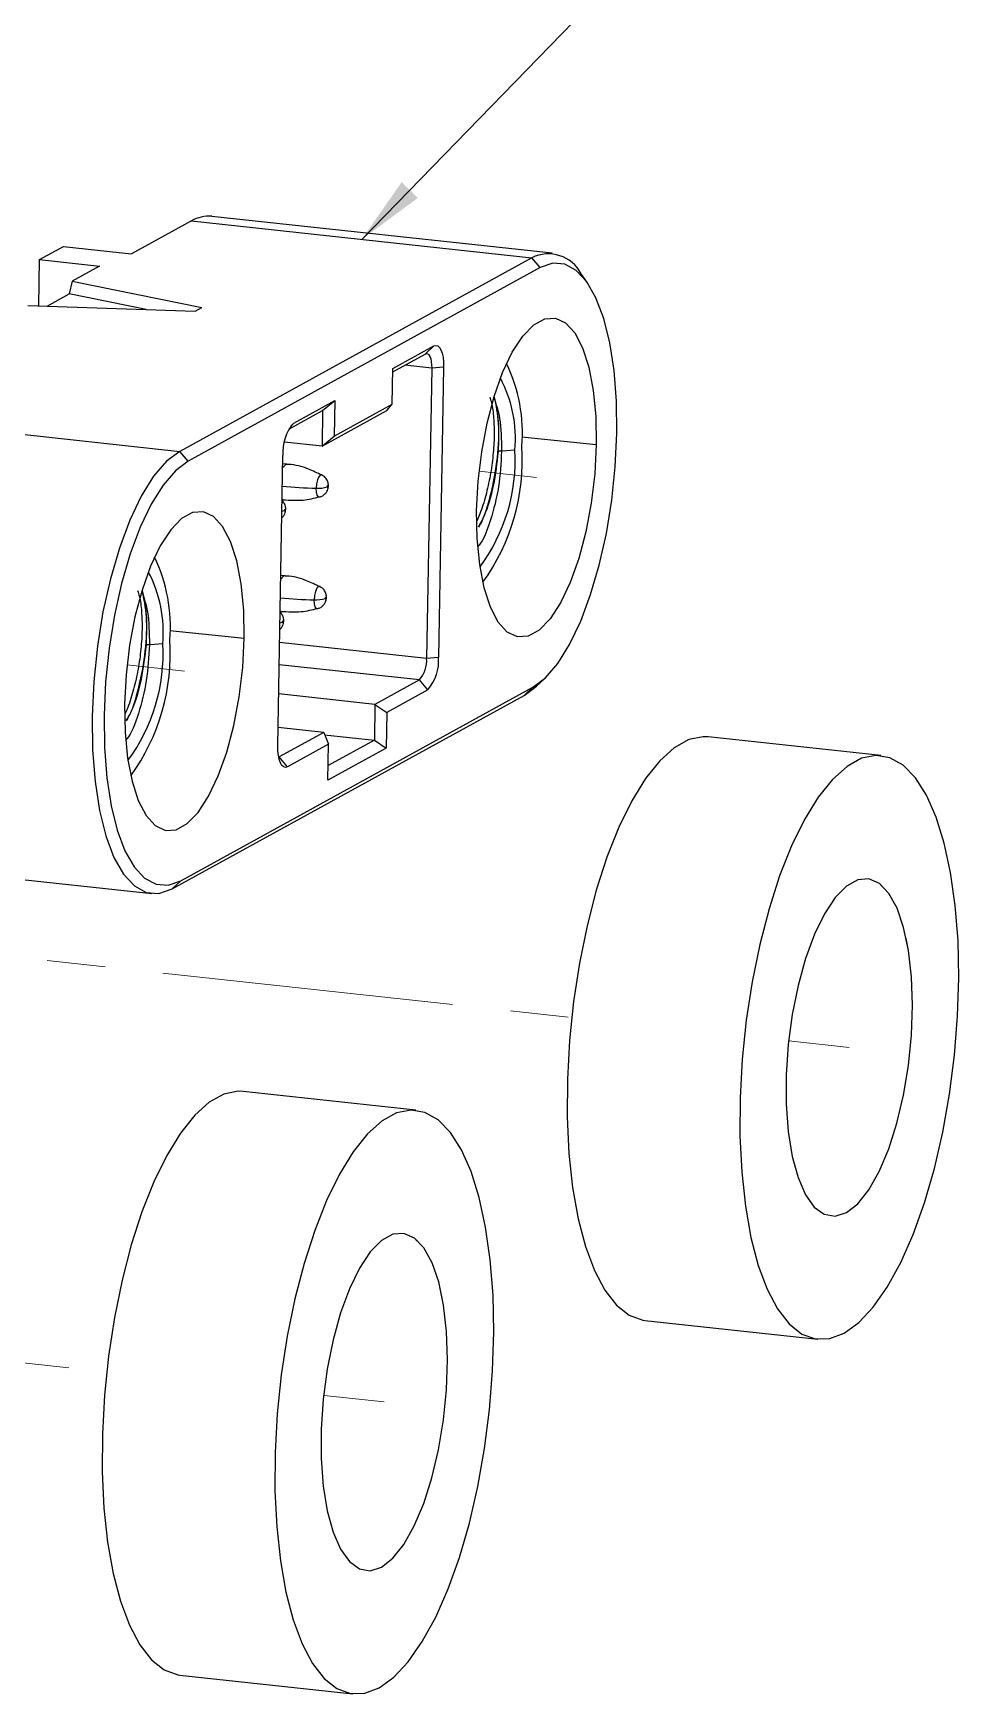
# Model space of a CAD drawing. Header units: millimetres. Extents: x 0 to 205, y 0 to 292.
# Drawn here: x 101.86 to 122.05, y 122.13 to 158.34 of the extents above; entities that cross this region are included whole.
import ezdxf

# ---------------------------------------------------------------- set-up
doc = ezdxf.new("R2010")
doc.units = ezdxf.units.MM
doc.linetypes.add('PHANTOM', pattern=[12.7, 6.35, -1.27, 1.27, -1.27, 1.27, -1.27])
doc.dimstyles.new('SLDDIMSTYLE8', dxfattribs={"dimtxt": 0.18, "dimasz": 1.5, "dimexe": 0, "dimexo": 0.0625, "dimgap": 0, "dimtad": 0, "dimtih": 1, "dimtoh": 1, "dimdec": 0, "dimrnd": 1e-09, "dimzin": 0, "dimdsep": 46, "dimtxsty": 'Standard', "dimsah": 1, "dimcen": 0.09, "dimadec": 0, "dimazin": 0, "dimtfac": 1.5, "dimtdec": 0, "dimtofl": 0, "dimtmove": 0, "dimatfit": 3, "dimfxl": 1, "dimfrac": 2, "dimtolj": 1, "dimtzin": 0, "dimarcsym": 0})

msp = doc.modelspace()

# ---------------------------------------------------------------- linework, layer by layer
at = {"color": 7, "linetype": 'Continuous', "lineweight": 25}
for p, q in [((113.179, 153.547), (105.757, 154.35)), ((105.314, 154.25), (104.01, 153.532)), ((105.314, 154.25), (112.737, 153.446)), ((102.004, 153.406), (102.526, 153.693)), ((102.526, 153.693), (104.01, 153.532)), ((101.986, 152.396), (102.004, 153.406)), ((102.004, 153.406), (103.309, 153.265)), ((103.309, 153.265), (102.713, 152.937)), ((112.737, 153.446), (105.06, 149.225)), ((112.919, 153.232), (105.242, 149.01)), ((112.919, 153.232), (112.737, 153.446)), ((102.713, 152.937), (102.652, 152.657)), ((102.713, 152.937), (105.544, 152.361)), ((113.951, 152.898), (113.813, 153.099)), ((102.166, 152.39), (102.652, 152.657)), ((104.327, 152.316), (102.652, 152.657)), ((101.744, 152.404), (105.395, 152.279)), ((105.395, 152.279), (105.544, 152.361)), ((109.706, 151.031), (110.601, 151.523)), ((110.601, 151.523), (110.412, 151.348)), ((109.692, 150.252), (109.706, 151.031)), ((109.705, 150.96), (110.412, 151.348)), ((110.554, 151.041), (109.968, 151.104)), ((110.554, 151.041), (110.442, 144.712)), ((110.814, 151.062), (110.554, 151.041)), ((110.814, 151.062), (110.702, 144.733)), ((107.545, 149.843), (108.439, 150.335)), ((108.175, 150.119), (108.439, 150.335)), ((108.439, 150.335), (108.425, 149.556)), ((97.637, 150.029), (105.06, 149.225)), ((107.436, 149.712), (108.175, 150.119)), ((108.175, 150.119), (108.162, 149.34)), ((108.162, 149.34), (109.578, 150.119)), ((108.425, 149.556), (109.692, 150.252)), ((109.578, 150.119), (109.692, 150.252)), ((107.545, 149.843), (107.48, 149.783)), ((108.162, 149.34), (108.425, 149.556)), ((105.242, 149.01), (105.06, 149.225)), ((108.162, 149.34), (107.343, 149.429)), ((112.077, 149.228), (111.992, 149.238)), ((112.367, 149.252), (112.002, 149.222)), ((112.521, 149.539), (114.142, 149.373)), ((107.199, 142.807), (107.311, 149.136)), ((107.397, 148.943), (107.307, 148.953)), ((107.313, 148.168), (107.294, 148.174)), ((107.294, 148.17), (107.313, 148.168)), ((107.354, 146.509), (107.264, 146.519)), ((107.25, 145.736), (107.27, 145.734)), ((107.27, 145.734), (107.251, 145.74)), ((104.844, 145.318), (106.465, 145.152)), ((104.4, 145.007), (104.315, 145.016)), ((104.69, 145.031), (104.325, 145.001)), ((110.442, 144.712), (107.238, 145.059)), ((110.286, 144.241), (107.23, 144.572)), ((110.702, 144.733), (110.442, 144.712)), ((110.286, 144.241), (109.317, 143.708)), ((110.468, 144.026), (110.286, 144.241)), ((112.84, 144.107), (113.018, 144.273)), ((104.891, 139.684), (112.568, 143.905)), ((105.08, 139.858), (112.757, 144.08)), ((109.317, 143.708), (107.219, 143.935)), ((110.468, 144.026), (109.573, 143.534)), ((112.568, 143.905), (112.84, 144.107)), ((112.757, 144.08), (112.568, 143.905)), ((109.317, 143.708), (109.303, 142.929)), ((109.317, 143.708), (109.573, 143.534)), ((109.573, 143.534), (109.56, 142.756)), ((108.199, 143.094), (107.206, 143.201)), ((108.199, 143.094), (107.23, 142.561)), ((108.199, 143.094), (108.306, 142.838)), ((108.218, 143.047), (109.303, 142.929)), ((108.306, 142.838), (107.412, 142.346)), ((108.292, 142.059), (108.306, 142.838)), ((109.56, 142.756), (108.292, 142.059)), ((109.303, 142.929), (108.298, 142.377)), ((109.303, 142.929), (109.56, 142.756)), ((120.347, 142.59), (116.58, 142.998)), ((107.23, 142.561), (107.217, 142.562)), ((107.23, 142.561), (107.218, 142.556)), ((107.412, 142.346), (107.23, 142.561)), ((97.026, 140.386), (104.448, 139.583)), ((105.08, 139.858), (104.891, 139.684)), ((110.208, 134.859), (106.441, 135.266)), ((115.203, 130.272), (118.97, 129.864)), ((105.064, 122.54), (108.831, 122.133))]:
    msp.add_line(p, q, dxfattribs=at)
at = {"color": 7, "linetype": 'PHANTOM', "lineweight": 18}
for p, q in [((111.588, 148.791), (112.838, 148.656)), ((103.91, 144.57), (105.161, 144.434)), ((79.441, 140.579), (113.605, 136.882)), ((118.337, 136.37), (119.658, 136.227)), ((66.025, 133.203), (103.467, 129.151)), ((108.198, 128.639), (109.52, 128.496))]:
    msp.add_line(p, q, dxfattribs=at)
at = {"color": 7, "linetype": 'Continuous', "lineweight": 25, "flags": 128}
for points in [[(112.757, 144.08), (113.032, 144.287), (113.302, 144.601), (113.561, 145.016), (113.802, 145.52), (114.019, 146.101), (114.207, 146.745), (114.362, 147.436), (114.479, 148.158), (114.555, 148.891), (114.589, 149.619), (114.581, 150.323), (114.529, 150.986), (114.435, 151.591), (114.303, 152.124), (114.134, 152.572), (113.933, 152.924), (113.705, 153.17), (113.456, 153.305), (113.192, 153.326), (112.919, 153.232)], [(111.533, 147.938), (111.567, 148.577), (111.643, 149.218), (111.761, 149.84), (111.915, 150.421), (112.1, 150.943), (112.31, 151.386), (112.539, 151.737), (112.778, 151.983), (113.018, 152.115), (113.253, 152.129), (113.473, 152.026), (113.672, 151.807), (113.842, 151.481), (113.979, 151.059), (114.076, 150.555), (114.131, 149.987), (114.142, 149.373)], [(110.601, 151.523), (110.644, 151.536), (110.685, 151.526), (110.723, 151.493), (110.756, 151.439), (110.782, 151.366), (110.801, 151.276), (110.812, 151.173), (110.814, 151.062)], [(110.412, 151.348), (110.44, 151.357), (110.468, 151.35), (110.493, 151.328), (110.515, 151.292), (110.532, 151.243), (110.545, 151.184), (110.552, 151.115), (110.554, 151.041)], [(105.06, 149.225), (104.773, 149.009), (104.491, 148.682), (104.221, 148.249), (103.97, 147.724), (103.744, 147.118), (103.547, 146.446), (103.386, 145.726), (103.265, 144.974), (103.185, 144.209), (103.149, 143.451), (103.158, 142.717), (103.212, 142.025), (103.31, 141.394), (103.448, 140.838), (103.624, 140.371), (103.833, 140.005), (104.071, 139.748), (104.331, 139.607), (104.606, 139.586), (104.891, 139.684)], [(114.142, 149.373), (114.109, 148.734), (114.032, 148.093), (113.915, 147.471), (113.761, 146.89), (113.576, 146.368), (113.365, 145.925), (113.137, 145.574), (112.898, 145.329), (112.657, 145.196), (112.423, 145.182), (112.202, 145.286), (112.004, 145.504), (111.833, 145.83), (111.697, 146.252), (111.6, 146.756), (111.545, 147.325), (111.533, 147.938)], [(105.242, 149.01), (104.967, 148.804), (104.697, 148.489), (104.438, 148.075), (104.197, 147.57), (103.979, 146.989), (103.791, 146.345), (103.637, 145.654), (103.52, 144.933), (103.443, 144.199), (103.409, 143.471), (103.418, 142.767), (103.47, 142.104), (103.563, 141.499), (103.696, 140.966), (103.865, 140.518), (104.066, 140.166), (104.293, 139.92), (104.542, 139.785), (104.807, 139.764), (105.08, 139.858)], [(107.397, 148.943), (107.362, 148.935), (107.306, 148.876)], [(108.162, 148.712), (108.128, 148.711), (108.093, 148.673), (108.062, 148.605), (108.041, 148.517), (108.032, 148.422)], [(108.29, 148.459), (108.289, 148.466), (108.288, 148.472), (108.286, 148.475), (108.283, 148.475), (108.28, 148.472), (108.277, 148.466), (108.276, 148.459), (108.275, 148.451)], [(108.109, 148.229), (108.085, 148.233), (108.056, 148.268), (108.038, 148.335), (108.032, 148.422)], [(108.29, 148.459), (108.289, 148.451), (108.288, 148.444), (108.285, 148.439), (108.282, 148.436), (108.279, 148.436), (108.277, 148.438), (108.275, 148.444), (108.275, 148.451)], [(106.465, 145.152), (106.454, 145.766), (106.399, 146.334), (106.301, 146.838), (106.165, 147.26), (105.995, 147.586), (105.796, 147.805), (105.576, 147.908), (105.341, 147.894), (105.1, 147.761), (104.862, 147.516), (104.633, 147.165), (104.423, 146.722), (104.237, 146.2), (104.084, 145.619), (103.966, 144.997), (103.89, 144.356), (103.856, 143.717)], [(107.358, 147.947), (107.358, 147.954), (107.356, 147.959), (107.354, 147.962), (107.351, 147.962), (107.348, 147.959), (107.346, 147.954), (107.344, 147.946), (107.343, 147.939)], [(107.358, 147.947), (107.358, 147.939), (107.356, 147.932), (107.353, 147.926), (107.35, 147.923), (107.348, 147.923), (107.345, 147.926), (107.344, 147.932), (107.343, 147.939)], [(107.354, 146.509), (107.319, 146.501), (107.263, 146.442)], [(108.119, 146.278), (108.085, 146.277), (108.05, 146.239), (108.019, 146.171), (107.998, 146.083), (107.989, 145.988)], [(108.066, 145.795), (108.042, 145.799), (108.013, 145.834), (107.995, 145.9), (107.989, 145.988)], [(108.247, 146.025), (108.246, 146.032), (108.245, 146.038), (108.243, 146.041), (108.24, 146.041), (108.237, 146.037), (108.234, 146.032), (108.233, 146.025), (108.232, 146.017)], [(108.247, 146.025), (108.246, 146.017), (108.244, 146.01), (108.242, 146.005), (108.239, 146.002), (108.236, 146.001), (108.234, 146.004), (108.232, 146.01), (108.232, 146.017)], [(107.315, 145.513), (107.315, 145.52), (107.313, 145.525), (107.311, 145.528), (107.308, 145.528), (107.305, 145.525), (107.303, 145.52), (107.301, 145.512), (107.3, 145.505)], [(107.315, 145.513), (107.314, 145.505), (107.313, 145.498), (107.31, 145.492), (107.307, 145.489), (107.305, 145.489), (107.302, 145.492), (107.301, 145.498), (107.3, 145.505)], [(103.856, 143.717), (103.867, 143.103), (103.923, 142.535), (104.02, 142.031), (104.156, 141.609), (104.327, 141.283), (104.525, 141.064), (104.746, 140.961), (104.98, 140.975), (105.221, 141.108), (105.46, 141.353), (105.688, 141.704), (105.899, 142.147), (106.084, 142.669), (106.238, 143.25), (106.355, 143.872), (106.432, 144.513), (106.465, 145.152)], [(107.412, 142.346), (107.368, 142.333), (107.327, 142.343), (107.289, 142.376), (107.257, 142.43), (107.231, 142.503), (107.212, 142.593), (107.201, 142.696), (107.199, 142.807)], [(116.58, 142.998), (116.475, 143.002), (116.161, 142.94), (115.842, 142.764), (115.525, 142.48), (115.213, 142.091), (114.914, 141.605), (114.633, 141.03), (114.374, 140.376), (114.141, 139.656), (113.941, 138.882), (113.775, 138.068), (113.646, 137.228), (113.558, 136.378), (113.512, 135.532), (113.507, 134.706), (113.546, 133.915), (113.626, 133.171), (113.747, 132.49), (113.906, 131.883), (114.1, 131.36), (114.327, 130.932), (114.581, 130.605), (114.859, 130.386), (115.155, 130.279), (115.203, 130.272)], [(119.548, 129.996), (119.867, 130.226), (120.182, 130.564), (120.488, 131.002), (120.779, 131.534), (121.05, 132.15), (121.296, 132.838), (121.513, 133.587), (121.697, 134.383), (121.845, 135.211), (121.953, 136.058), (122.021, 136.908), (122.046, 137.746), (122.029, 138.557), (121.969, 139.326), (121.868, 140.04), (121.728, 140.685), (121.551, 141.252), (121.34, 141.728), (121.099, 142.107), (120.833, 142.38), (120.545, 142.544), (120.242, 142.595), (119.928, 142.532), (119.609, 142.357), (119.292, 142.072), (118.98, 141.683), (118.681, 141.197), (118.4, 140.622), (118.14, 139.969), (117.908, 139.249), (117.707, 138.475), (117.541, 137.66), (117.413, 136.821), (117.325, 135.97), (117.278, 135.125), (117.274, 134.299), (117.313, 133.507), (117.393, 132.764), (117.514, 132.083), (117.673, 131.475), (117.867, 130.953), (118.094, 130.524), (118.348, 130.198), (118.626, 129.978), (118.922, 129.871), (119.231, 129.877), (119.548, 129.996)], [(119.595, 132.625), (119.842, 132.818), (120.083, 133.121), (120.311, 133.524), (120.518, 134.013), (120.697, 134.574), (120.843, 135.188), (120.95, 135.835), (121.016, 136.495), (121.039, 137.146), (121.017, 137.768), (120.951, 138.34), (120.844, 138.844), (120.699, 139.265), (120.521, 139.587), (120.314, 139.802), (120.087, 139.901), (119.846, 139.883), (119.598, 139.747), (119.353, 139.498), (119.118, 139.144), (118.9, 138.696), (118.706, 138.169), (118.543, 137.579), (118.416, 136.946), (118.328, 136.29), (118.284, 135.631), (118.284, 134.992), (118.327, 134.393), (118.414, 133.852), (118.541, 133.388), (118.703, 133.015), (118.896, 132.746), (119.114, 132.588), (119.349, 132.547), (119.595, 132.625)], [(106.441, 135.266), (106.336, 135.271), (106.022, 135.208), (105.704, 135.033), (105.386, 134.748), (105.075, 134.36), (104.776, 133.873), (104.494, 133.298), (104.235, 132.645), (104.003, 131.925), (103.802, 131.151), (103.636, 130.337), (103.508, 129.497), (103.419, 128.647), (103.373, 127.801), (103.369, 126.975), (103.407, 126.183), (103.487, 125.44), (103.608, 124.759), (103.767, 124.151), (103.962, 123.629), (104.188, 123.2), (104.442, 122.874), (104.72, 122.655), (105.016, 122.547), (105.064, 122.54)], [(109.409, 122.265), (109.728, 122.495), (110.043, 122.832), (110.349, 123.271), (110.64, 123.803), (110.911, 124.418), (111.158, 125.107), (111.374, 125.855), (111.558, 126.651), (111.706, 127.48), (111.814, 128.327), (111.882, 129.177), (111.907, 130.015), (111.89, 130.825), (111.83, 131.594), (111.73, 132.308), (111.59, 132.954), (111.412, 133.52), (111.202, 133.997), (110.961, 134.375), (110.694, 134.649), (110.406, 134.812), (110.103, 134.863), (109.789, 134.801), (109.471, 134.625), (109.153, 134.341), (108.842, 133.952), (108.543, 133.466), (108.261, 132.891), (108.002, 132.237), (107.77, 131.517), (107.569, 130.743), (107.403, 129.929), (107.274, 129.089), (107.186, 128.239), (107.14, 127.393), (107.136, 126.567), (107.174, 125.776), (107.254, 125.032), (107.375, 124.351), (107.534, 123.744), (107.729, 123.221), (107.955, 122.793), (108.209, 122.466), (108.487, 122.247), (108.783, 122.139), (109.092, 122.145), (109.409, 122.265)], [(109.456, 124.893), (109.703, 125.087), (109.945, 125.389), (110.172, 125.792), (110.379, 126.282), (110.558, 126.842), (110.704, 127.456), (110.811, 128.104), (110.878, 128.763), (110.9, 129.415), (110.878, 130.036), (110.813, 130.609), (110.706, 131.113), (110.561, 131.533), (110.382, 131.856), (110.176, 132.07), (109.948, 132.17), (109.707, 132.152), (109.46, 132.016), (109.214, 131.767), (108.979, 131.412), (108.761, 130.964), (108.567, 130.437), (108.404, 129.848), (108.277, 129.214), (108.19, 128.558), (108.145, 127.9), (108.145, 127.261), (108.189, 126.661), (108.275, 126.121), (108.402, 125.657), (108.564, 125.284), (108.758, 125.014), (108.976, 124.857), (109.211, 124.816), (109.456, 124.893)]]:
    msp.add_lwpolyline(points, dxfattribs=at)
at = {"color": 7, "linetype": 'PHANTOM', "lineweight": 18, "flags": 128}
for points in [[(119.595, 132.625), (119.842, 132.818), (120.083, 133.121), (120.311, 133.524), (120.518, 134.013), (120.697, 134.574), (120.843, 135.188), (120.95, 135.835), (121.016, 136.495), (121.039, 137.146), (121.017, 137.768), (120.951, 138.34), (120.844, 138.844), (120.699, 139.265), (120.521, 139.587), (120.314, 139.802), (120.087, 139.901), (119.846, 139.883), (119.598, 139.747), (119.353, 139.498), (119.118, 139.144), (118.9, 138.696), (118.706, 138.169), (118.543, 137.579), (118.416, 136.946), (118.328, 136.29), (118.284, 135.631), (118.284, 134.992), (118.327, 134.393), (118.414, 133.852), (118.541, 133.388), (118.703, 133.015), (118.896, 132.746), (119.114, 132.588), (119.349, 132.547), (119.595, 132.625)], [(109.456, 124.893), (109.703, 125.087), (109.945, 125.389), (110.172, 125.792), (110.379, 126.282), (110.558, 126.842), (110.704, 127.456), (110.811, 128.104), (110.878, 128.763), (110.9, 129.415), (110.878, 130.036), (110.813, 130.609), (110.706, 131.113), (110.561, 131.533), (110.382, 131.856), (110.176, 132.07), (109.948, 132.17), (109.707, 132.152), (109.46, 132.016), (109.214, 131.767), (108.979, 131.412), (108.761, 130.964), (108.567, 130.437), (108.404, 129.848), (108.277, 129.214), (108.19, 128.558), (108.145, 127.9), (108.145, 127.261), (108.189, 126.661), (108.275, 126.121), (108.402, 125.657), (108.564, 125.284), (108.758, 125.014), (108.976, 124.857), (109.211, 124.816), (109.456, 124.893)]]:
    msp.add_lwpolyline(points, dxfattribs=at)
at = {"color": 7, "linetype": 'Continuous', "lineweight": 25}
for centre, radius, start, end in [((105.691, 153.619), 0.735, 84.8359, 120.8273), ((113.096, 152.719), 0.812, 27.9327, 116.2552), ((109.074, 149.628), 3.458, 355.1497, 25.9002), ((109.567, 149.506), 2.811, 354.8121, 27.9055), ((108.255, 149.215), 0.948, 138.559, 184.8272), ((108.467, 149.032), 3.907, 323.4883, 3.2203), ((107.968, 149.037), 4.562, 324.221, 3.7608), ((108.274, 158.523), 10.104, 264.4592, 268.6282), ((108.281, 148.479), 0.0215, 295.4981, 354.8395), ((108.077, 149.08), 0.659, 266.1321, 287.483), ((107.239, 148.195), 0.277, 280.4704, 292.1817), ((107.349, 147.966), 0.0215, 295.4981, 354.8395), ((101.397, 145.407), 3.458, 355.1497, 25.9002), ((101.89, 145.285), 2.811, 354.8121, 27.9055), ((108.231, 156.089), 10.104, 264.4592, 268.6282), ((108.034, 146.646), 0.659, 266.1321, 287.483), ((108.238, 146.045), 0.0215, 295.4981, 354.8395), ((107.196, 145.761), 0.277, 280.4704, 292.1817), ((107.306, 145.532), 0.0215, 295.4981, 354.8395), ((100.79, 144.811), 3.907, 323.4883, 3.2203), ((100.291, 144.815), 4.562, 324.221, 3.7608), ((109.812, 144.659), 0.632, 318.559, 4.8272), ((109.757, 144.654), 0.948, 318.559, 4.8272)]:
    msp.add_arc(centre, radius, start, end, dxfattribs=at)
for points, knots in [([(111.819, 150.409), (111.832, 150.369), (111.873, 150.246), (111.908, 149.957), (111.921, 149.568), (111.896, 149.139), (111.834, 148.695), (111.735, 148.261), (111.636, 147.927), (111.562, 147.765), (111.541, 147.719)], [0, 0, 0, 0, 0.069294, 0.214813, 0.360288, 0.505806, 0.651284, 0.796799, 0.94228, 1, 1, 1, 1]), ([(111.915, 150.41), (111.952, 150.23), (112.026, 149.868), (111.998, 149.092), (111.853, 148.315), (111.694, 147.766), (111.58, 147.585), (111.571, 147.57)], [0, 0, 0, 0, 0.24449, 0.488992, 0.733495, 0.978001, 1, 1, 1, 1]), ([(111.909, 150.393), (111.957, 150.254), (112.064, 149.946), (112.073, 149.482), (112.077, 149.228)], [0, 0, 0, 0, 0.453604, 1, 1, 1, 1]), ([(111.915, 150.41), (111.953, 150.243), (112.027, 149.91), (112.01, 149.45), (112.002, 149.222)], [0, 0, 0, 0, 0.503672, 1, 1, 1, 1]), ([(112.077, 149.228), (112.062, 148.966), (112.031, 148.441), (111.845, 147.72), (111.673, 147.266), (111.569, 147.159), (111.561, 147.15)], [0, 0, 0, 0, 0.324009, 0.648018, 0.972027, 1, 1, 1, 1]), ([(112.002, 149.222), (111.973, 148.973), (111.915, 148.479), (111.745, 147.882), (111.608, 147.65), (111.564, 147.576)], [0, 0, 0, 0, 0.409434, 0.812153, 1, 1, 1, 1]), ([(108.158, 148.705), (108.062, 148.752), (107.836, 148.864), (107.569, 148.938), (107.409, 148.939), (107.397, 148.939)], [0, 0, 0, 0, 0.4029393, 0.9540847, 1, 1, 1, 1]), ([(108.111, 148.231), (108.133, 148.239), (108.178, 148.254), (108.23, 148.297), (108.268, 148.348), (108.295, 148.407), (108.3, 148.451), (108.302, 148.477)], [0, 0, 0, 0, 0.212016, 0.417985, 0.601681, 0.773971, 1, 1, 1, 1]), ([(108.302, 148.477), (108.302, 148.491), (108.3, 148.533), (108.276, 148.605), (108.227, 148.673), (108.18, 148.699), (108.161, 148.709)], [0, 0, 0, 0, 0.153731, 0.4386021, 0.7775599, 1, 1, 1, 1]), ([(107.37, 147.964), (107.37, 147.979), (107.368, 148.021), (107.346, 148.092), (107.308, 148.135), (107.287, 148.158)], [0, 0, 0, 0, 0.20374, 0.581279, 1, 1, 1, 1]), ([(107.314, 148.171), (107.46, 148.161), (107.73, 148.142), (107.99, 148.206), (108.109, 148.235)], [0, 0, 0, 0, 0.5396135, 1, 1, 1, 1]), ([(107.287, 147.779), (107.291, 147.782), (107.311, 147.798), (107.336, 147.836), (107.364, 147.895), (107.368, 147.939), (107.37, 147.964)], [0, 0, 0, 0, 0.070622, 0.363953, 0.63907, 1, 1, 1, 1]), ([(108.115, 146.271), (108.019, 146.318), (107.793, 146.43), (107.526, 146.504), (107.366, 146.505), (107.354, 146.505)], [0, 0, 0, 0, 0.4029393, 0.9540847, 1, 1, 1, 1]), ([(104.142, 146.188), (104.155, 146.148), (104.196, 146.025), (104.231, 145.736), (104.244, 145.347), (104.218, 144.918), (104.157, 144.473), (104.058, 144.04), (103.96, 143.709), (103.887, 143.55), (103.868, 143.506)], [0, 0, 0, 0, 0.069544, 0.215588, 0.361588, 0.507631, 0.653634, 0.799675, 0.945681, 1, 1, 1, 1]), ([(104.238, 146.189), (104.275, 146.009), (104.349, 145.647), (104.321, 144.871), (104.176, 144.094), (104.017, 143.545), (103.903, 143.364), (103.894, 143.349)], [0, 0, 0, 0, 0.24449, 0.488992, 0.733495, 0.978001, 1, 1, 1, 1]), ([(104.231, 146.175), (104.28, 146.035), (104.387, 145.726), (104.395, 145.261), (104.4, 145.007)], [0, 0, 0, 0, 0.4555054, 1, 1, 1, 1]), ([(104.238, 146.189), (104.276, 146.021), (104.35, 145.689), (104.333, 145.229), (104.325, 145.001)], [0, 0, 0, 0, 0.503672, 1, 1, 1, 1]), ([(108.068, 145.797), (108.09, 145.805), (108.135, 145.82), (108.187, 145.863), (108.225, 145.913), (108.252, 145.973), (108.256, 146.017), (108.259, 146.043)], [0, 0, 0, 0, 0.212016, 0.417985, 0.601681, 0.773971, 1, 1, 1, 1]), ([(108.259, 146.043), (108.258, 146.057), (108.257, 146.099), (108.233, 146.171), (108.184, 146.239), (108.137, 146.265), (108.118, 146.275)], [0, 0, 0, 0, 0.153731, 0.438602, 0.77756, 1, 1, 1, 1]), ([(107.327, 145.53), (107.327, 145.545), (107.325, 145.587), (107.304, 145.657), (107.267, 145.699), (107.247, 145.72)], [0, 0, 0, 0, 0.2086221, 0.5952093, 1, 1, 1, 1]), ([(107.271, 145.737), (107.417, 145.727), (107.687, 145.708), (107.947, 145.772), (108.066, 145.801)], [0, 0, 0, 0, 0.5396135, 1, 1, 1, 1]), ([(107.244, 145.345), (107.247, 145.348), (107.268, 145.364), (107.292, 145.402), (107.32, 145.461), (107.325, 145.505), (107.327, 145.53)], [0, 0, 0, 0, 0.0706216, 0.3639529, 0.6390697, 1, 1, 1, 1]), ([(104.4, 145.007), (104.385, 144.745), (104.354, 144.22), (104.168, 143.499), (103.995, 143.042), (103.888, 142.934), (103.878, 142.923)], [0, 0, 0, 0, 0.3221296, 0.6442591, 0.9663887, 1, 1, 1, 1]), ([(104.325, 145.001), (104.295, 144.752), (104.237, 144.258), (104.068, 143.661), (103.931, 143.429), (103.887, 143.355)], [0, 0, 0, 0, 0.409434, 0.812153, 1, 1, 1, 1])]:
    msp.add_open_spline(points, degree=3, knots=knots, dxfattribs=at)

# ---------------------------------------------------------------- leaders
at = {"color": 7, "linetype": 'Continuous', "lineweight": 0}
msp.add_leader([(109.028, 153.848), (115.416, 160.414)], dimstyle='SLDDIMSTYLE8', dxfattribs=at)

doc.saveas('drawing.dxf')
